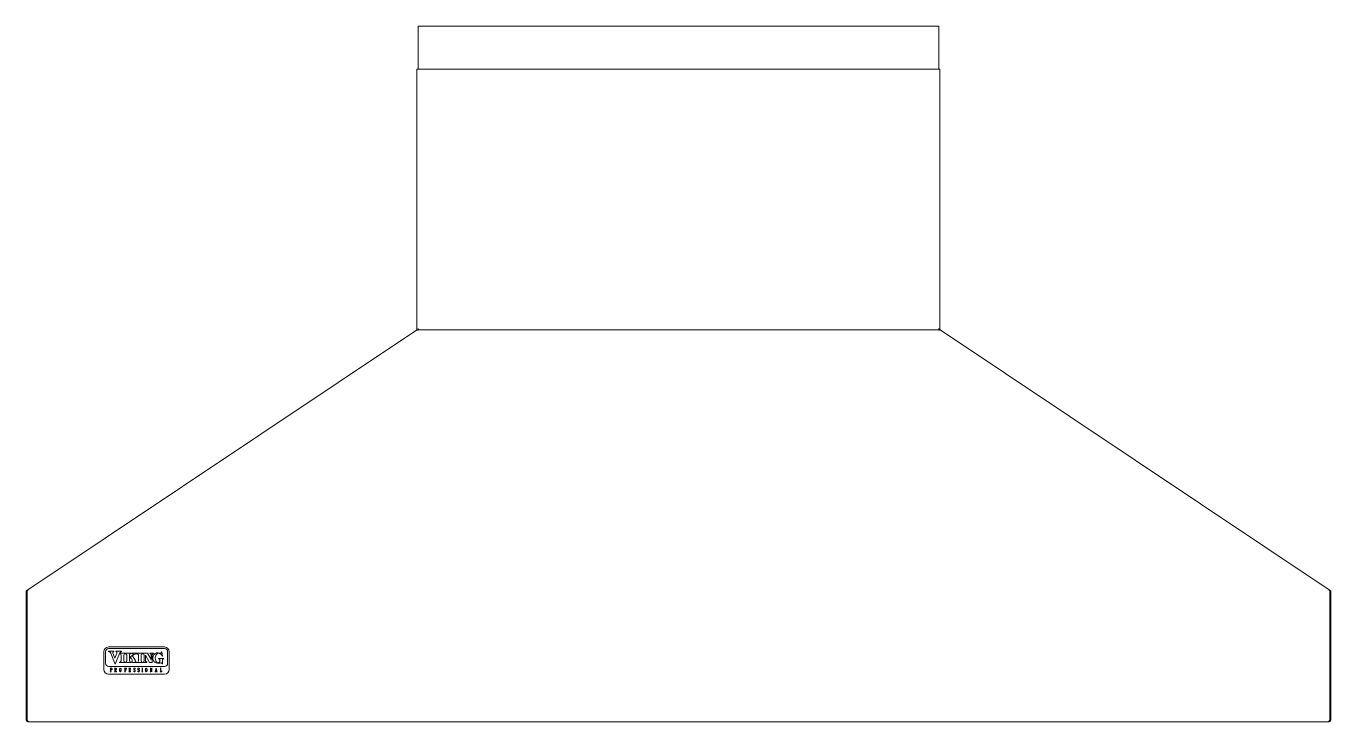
# Model space of a CAD drawing. Header units: millimetres. Extents: x 46989 to 543236, y 252623 to 526638.
# Drawn here: x 380020 to 423132, y 333233 to 356238 of the extents above; entities that cross this region are included whole.
import ezdxf

# ---------------------------------------------------------------- set-up
doc = ezdxf.new("R2010")
doc.units = ezdxf.units.MM

msp = doc.modelspace()

# ---------------------------------------------------------------- linework, layer by layer
at = {"color": 7, "lineweight": 13, "ltscale": 0.001507}
for p, q in [((393016, 356238), (392972, 356238)), ((392972, 356238), (392972, 356195)), ((410137, 356238), (410180, 356238)), ((410180, 356195), (410180, 356238)), ((392936, 354817), (392980, 354817)), ((410216, 354817), (410173, 354817)), ((392936, 346239), (392936, 346196)), ((392980, 346196), (392936, 346196)), ((392980, 346239), (392980, 346196)), ((410173, 346196), (410173, 346239)), ((410173, 346196), (410216, 346196)), ((410216, 346196), (410216, 346239))]:
    msp.add_line(p, q, dxfattribs=at)
at = {"color": 7, "lineweight": 13, "ltscale": 0.03937}
for p, q in [((392972, 356195), (392972, 354817)), ((393692, 356238), (393016, 356238)), ((410130, 356238), (393022, 356238)), ((409460, 356238), (410137, 356238)), ((410180, 354817), (410180, 356195)), ((392936, 354817), (392936, 346239)), ((392980, 354817), (410173, 354817)), ((410216, 346239), (410216, 354817)), ((410169, 346197), (392983, 346197)), ((410223, 346191), (423106, 337583)), ((392923, 346187), (380047, 337583)), ((380020, 337534), (380020, 333300)), ((380055, 337534), (380055, 333300)), ((380056, 333296), (380056, 337532)), ((423097, 337532), (423097, 333296)), ((423098, 333300), (423098, 337534)), ((423132, 333300), (423132, 337534)), ((382591, 335554), (382591, 334968)), ((384594, 335711), (382748, 335711)), ((382748, 335655), (384594, 335655)), ((384751, 334968), (384751, 335554)), ((384594, 335070), (382748, 335070)), ((382748, 334811), (384594, 334811)), ((380111, 333236), (423041, 333236)), ((381143, 333233), (422010, 333233))]:
    msp.add_line(p, q, dxfattribs=at)
at = {"color": 7, "lineweight": 13, "ltscale": 0.000258}
for p, q in [((392929, 346191), (392923, 346187)), ((392929, 346191), (392923, 346187)), ((410229, 346187), (410223, 346191))]:
    msp.add_line(p, q, dxfattribs=at)
at = {"color": 7, "lineweight": 13, "ltscale": 0.000152}
for p, q in [((392956, 346191), (392956, 346196)), ((410197, 346191), (410197, 346196))]:
    msp.add_line(p, q, dxfattribs=at)
at = {"color": 7, "lineweight": 13, "ltscale": 0.001476}
msp.add_line((392980, 346239), (392980, 346197), dxfattribs=at)
at = {"color": 7, "lineweight": 13, "ltscale": 0.000448}
for p, q in [((392973, 346187), (392962, 346180)), ((410180, 346187), (410190, 346180)), ((382953, 334909), (382949, 334897))]:
    msp.add_line(p, q, dxfattribs=at)
at = {"color": 7, "lineweight": 13, "ltscale": 0.00057}
for p, q in [((380056, 337569), (380047, 337583)), ((423097, 337569), (423106, 337583)), ((383580, 335001), (383594, 335010)), ((383718, 335001), (383732, 335010))]:
    msp.add_line(p, q, dxfattribs=at)
at = {"color": 7, "lineweight": 13, "ltscale": 1e-05}
for p, q in [((380047, 337583), (380047, 337583)), ((423106, 337583), (423106, 337583))]:
    msp.add_line(p, q, dxfattribs=at)
at = {"color": 7, "lineweight": 13, "ltscale": 0.000586}
for p, q in [((380047, 337583), (380056, 337569)), ((423097, 337569), (423106, 337583))]:
    msp.add_line(p, q, dxfattribs=at)
at = {"color": 7, "lineweight": 13, "ltscale": 0.00145}
for p, q in [((380056, 337532), (380056, 337574)), ((423097, 337532), (423097, 337574))]:
    msp.add_line(p, q, dxfattribs=at)
at = {"color": 7, "lineweight": 13, "ltscale": 0.0012}
for p, q in [((380056, 337574), (380090, 337574)), ((423062, 337574), (423097, 337574)), ((380055, 333300), (380020, 333300)), ((423098, 333300), (423132, 333300))]:
    msp.add_line(p, q, dxfattribs=at)
at = {"color": 7, "lineweight": 13, "ltscale": 0.000175}
for p, q in [((380090, 337579), (380090, 337574)), ((423062, 337579), (423062, 337574)), ((383005, 334905), (383000, 334905)), ((383008, 334904), (383008, 334909)), ((384334, 334905), (384334, 334900))]:
    msp.add_line(p, q, dxfattribs=at)
at = {"color": 7, "lineweight": 13, "ltscale": 0.0133}
for p, q in [((382648, 335171), (382648, 335554)), ((384695, 335554), (384695, 335171))]:
    msp.add_line(p, q, dxfattribs=at)
at = {"color": 7, "lineweight": 13, "ltscale": 0.005825}
msp.add_line((382918, 335572), (382750, 335572), dxfattribs=at)
at = {"color": 7, "lineweight": 13, "ltscale": 0.013706}
msp.add_line((382816, 335505), (382961, 335138), dxfattribs=at)
at = {"color": 7, "lineweight": 13, "ltscale": 0.006163}
msp.add_line((382947, 335346), (382882, 335511), dxfattribs=at)
at = {"color": 7, "lineweight": 13, "ltscale": 0.006083}
msp.add_line((383021, 335508), (382954, 335346), dxfattribs=at)
at = {"color": 7, "lineweight": 13, "ltscale": 0.013346}
msp.add_line((382961, 335138), (383108, 335493), dxfattribs=at)
at = {"color": 7, "lineweight": 13, "ltscale": 0.006375}
for p, q in [((383168, 335572), (382984, 335572)), ((383246, 335252), (383246, 335436)), ((383347, 335436), (383347, 335252)), ((383736, 335436), (383736, 335252)), ((383820, 335252), (383820, 335436)), ((383921, 335436), (383921, 335252)), ((383961, 335259), (383961, 335443))]:
    msp.add_line(p, q, dxfattribs=at)
at = {"color": 7, "lineweight": 13, "ltscale": 0.000676}
msp.add_line((383112, 335503), (383119, 335521), dxfattribs=at)
at = {"color": 7, "lineweight": 13, "ltscale": 0.01295}
msp.add_line((383485, 335503), (383112, 335503), dxfattribs=at)
at = {"color": 7, "lineweight": 13, "ltscale": 0.005425}
for p, q in [((383160, 335444), (383160, 335288)), ((384150, 335452), (384150, 335296)), ((384563, 335333), (384407, 335333))]:
    msp.add_line(p, q, dxfattribs=at)
at = {"color": 7, "lineweight": 13, "ltscale": 0.005764}
msp.add_line((383553, 335467), (383436, 335349), dxfattribs=at)
at = {"color": 7, "lineweight": 13, "ltscale": 0.003575}
msp.add_line((383436, 335349), (383436, 335452), dxfattribs=at)
at = {"color": 7, "lineweight": 13, "ltscale": 0.01795}
msp.add_line((384032, 335503), (383515, 335503), dxfattribs=at)
at = {"color": 7, "lineweight": 13, "ltscale": 0.002144}
for p, q in [((383538, 335420), (383581, 335464)), ((383436, 335317), (383479, 335361))]:
    msp.add_line(p, q, dxfattribs=at)
at = {"color": 7, "lineweight": 13, "ltscale": 0.005955}
msp.add_line((383623, 335271), (383538, 335420), dxfattribs=at)
at = {"color": 7, "lineweight": 13, "ltscale": 0.009824}
msp.add_line((383961, 335443), (384101, 335197), dxfattribs=at)
at = {"color": 7, "lineweight": 13, "ltscale": 0.008265}
msp.add_line((384150, 335296), (384032, 335503), dxfattribs=at)
at = {"color": 7, "lineweight": 13, "ltscale": 0.00385}
for p, q in [((384224, 335503), (384113, 335503)), ((384180, 334894), (384180, 335005))]:
    msp.add_line(p, q, dxfattribs=at)
at = {"color": 7, "lineweight": 13, "ltscale": 0.00875}
msp.add_line((384188, 335197), (384188, 335449), dxfattribs=at)
at = {"color": 7, "lineweight": 13, "ltscale": 0.004913}
msp.add_line((384531, 335406), (384510, 335546), dxfattribs=at)
at = {"color": 7, "lineweight": 13, "ltscale": 0.001575}
for p, q in [((382840, 335009), (382794, 335009)), ((382985, 335011), (382939, 335011)), ((382815, 334910), (382815, 334955)), ((382959, 334910), (382959, 334956))]:
    msp.add_line(p, q, dxfattribs=at)
at = {"color": 7, "lineweight": 13, "ltscale": 0.000374}
for p, q in [((382794, 335009), (382804, 335004)), ((382859, 334988), (382856, 334998)), ((382828, 334894), (382818, 334899)), ((382994, 334960), (382984, 334957))]:
    msp.add_line(p, q, dxfattribs=at)
at = {"color": 7, "lineweight": 13, "ltscale": 0.000394}
for p, q in [((382804, 335004), (382807, 334993)), ((382818, 334899), (382815, 334910))]:
    msp.add_line(p, q, dxfattribs=at)
at = {"color": 7, "lineweight": 13, "ltscale": 0.0029}
msp.add_line((382807, 334993), (382807, 334910), dxfattribs=at)
at = {"color": 7, "lineweight": 13, "ltscale": 0.00044}
for p, q in [((382815, 334994), (382818, 335006)), ((382807, 334910), (382804, 334898))]:
    msp.add_line(p, q, dxfattribs=at)
at = {"color": 7, "lineweight": 13, "ltscale": 0.001325}
msp.add_line((382815, 334956), (382815, 334994), dxfattribs=at)
at = {"color": 7, "lineweight": 13, "ltscale": 0.000259}
msp.add_line((382818, 335006), (382825, 335008), dxfattribs=at)
at = {"color": 7, "lineweight": 13, "ltscale": 0.0005}
for p, q in [((382825, 335008), (382840, 335008)), ((382971, 335009), (382985, 335009)), ((382959, 334956), (382974, 334956))]:
    msp.add_line(p, q, dxfattribs=at)
at = {"color": 7, "lineweight": 13, "ltscale": 0.000539}
msp.add_line((382854, 335002), (382840, 335009), dxfattribs=at)
at = {"color": 7, "lineweight": 13, "ltscale": 0.000428}
msp.add_line((382840, 335008), (382850, 335001), dxfattribs=at)
at = {"color": 7, "lineweight": 13, "ltscale": 0.000271}
msp.add_line((382850, 335001), (382852, 334994), dxfattribs=at)
at = {"color": 7, "lineweight": 13, "ltscale": 0.000725}
msp.add_line((382852, 334994), (382852, 334973), dxfattribs=at)
at = {"color": 7, "lineweight": 13, "ltscale": 0.00016}
msp.add_line((382856, 334998), (382854, 335002), dxfattribs=at)
at = {"color": 7, "lineweight": 13, "ltscale": 0.000375}
for p, q in [((382859, 334977), (382859, 334988)), ((383004, 334974), (383004, 334985)), ((383303, 335008), (383313, 335008)), ((383444, 335008), (383455, 335008)), ((383579, 334986), (383579, 334997)), ((383605, 335012), (383594, 335012)), ((383594, 335010), (383605, 335010)), ((383716, 334986), (383716, 334997)), ((383742, 335012), (383731, 335012)), ((383732, 335010), (383743, 335010)), ((383454, 334895), (383444, 334895)), ((383607, 334896), (383596, 334896)), ((383597, 334894), (383608, 334894)), ((383745, 334896), (383734, 334896)), ((383734, 334894), (383745, 334894)), ((384473, 334899), (384470, 334910))]:
    msp.add_line(p, q, dxfattribs=at)
at = {"color": 7, "lineweight": 13, "ltscale": 0.000358}
for p, q in [((382939, 335011), (382949, 335006)), ((382973, 334894), (382964, 334898))]:
    msp.add_line(p, q, dxfattribs=at)
at = {"color": 7, "lineweight": 13, "ltscale": 0.000441}
for p, q in [((382949, 335006), (382953, 334994)), ((382964, 334898), (382959, 334910))]:
    msp.add_line(p, q, dxfattribs=at)
at = {"color": 7, "lineweight": 13, "ltscale": 0.00295}
msp.add_line((382953, 334994), (382953, 334909), dxfattribs=at)
at = {"color": 7, "lineweight": 13, "ltscale": 0.000474}
msp.add_line((382959, 334993), (382963, 335006), dxfattribs=at)
at = {"color": 7, "lineweight": 13, "ltscale": 0.001275}
msp.add_line((382959, 334957), (382959, 334993), dxfattribs=at)
at = {"color": 7, "lineweight": 13, "ltscale": 0.00028}
for p, q in [((382963, 335006), (382971, 335009)), ((382949, 334897), (382942, 334894))]:
    msp.add_line(p, q, dxfattribs=at)
at = {"color": 7, "lineweight": 13, "ltscale": 0.000482}
for p, q in [((382997, 335004), (382985, 335011)), ((384501, 334901), (384488, 334895))]:
    msp.add_line(p, q, dxfattribs=at)
at = {"color": 7, "lineweight": 13, "ltscale": 0.000335}
for p, q in [((382985, 335009), (382993, 335003)), ((382974, 334956), (382981, 334950))]:
    msp.add_line(p, q, dxfattribs=at)
at = {"color": 7, "lineweight": 13, "ltscale": 0.000424}
for p, q in [((382993, 335003), (382997, 334992)), ((382986, 334956), (382998, 334960))]:
    msp.add_line(p, q, dxfattribs=at)
at = {"color": 7, "lineweight": 13, "ltscale": 0.000709}
msp.add_line((382997, 335004), (383004, 334985), dxfattribs=at)
at = {"color": 7, "lineweight": 13, "ltscale": 0.00075}
for p, q in [((382997, 334992), (382997, 334970)), ((384191, 335010), (384170, 335010)), ((384124, 334894), (384146, 334894))]:
    msp.add_line(p, q, dxfattribs=at)
at = {"color": 7, "lineweight": 13, "ltscale": 0.000512}
for p, q in [((383113, 334991), (383108, 334977)), ((383133, 335006), (383147, 335001)), ((383969, 334991), (383963, 334978)), ((383989, 335007), (384002, 335001)), ((383135, 334895), (383122, 334900)), ((383155, 334910), (383161, 334924)), ((383991, 334895), (383977, 334901)), ((384011, 334910), (384016, 334924))]:
    msp.add_line(p, q, dxfattribs=at)
at = {"color": 7, "lineweight": 13, "ltscale": 0.000701}
for p, q in [((383112, 334964), (383116, 334984)), ((383116, 334984), (383123, 335002)), ((383967, 334964), (383971, 334984)), ((383971, 334984), (383978, 335003)), ((383108, 334977), (383104, 334958)), ((383153, 334917), (383145, 334899)), ((383157, 334937), (383153, 334917)), ((383161, 334924), (383165, 334943)), ((383963, 334978), (383959, 334958)), ((384008, 334918), (384001, 334899)), ((384012, 334938), (384008, 334918)), ((384016, 334924), (384020, 334944))]:
    msp.add_line(p, q, dxfattribs=at)
at = {"color": 7, "lineweight": 13, "ltscale": 0.000452}
for p, q in [((383120, 335002), (383113, 334991)), ((383976, 335002), (383969, 334991)), ((383148, 334899), (383155, 334910)), ((384004, 334899), (384011, 334910))]:
    msp.add_line(p, q, dxfattribs=at)
at = {"color": 7, "lineweight": 13, "ltscale": 0.0124}
msp.add_line((383119, 335197), (383476, 335197), dxfattribs=at)
at = {"color": 7, "lineweight": 13, "ltscale": 0.000484}
for p, q in [((383133, 335007), (383120, 335002)), ((383989, 335007), (383976, 335002)), ((383135, 334894), (383148, 334899)), ((383991, 334894), (384004, 334899))]:
    msp.add_line(p, q, dxfattribs=at)
at = {"color": 7, "lineweight": 13, "ltscale": 0.00038}
for p, q in [((383123, 335002), (383133, 335006)), ((383978, 335003), (383989, 335007)), ((383145, 334899), (383135, 334895)), ((384001, 334899), (383991, 334895))]:
    msp.add_line(p, q, dxfattribs=at)
at = {"color": 7, "lineweight": 13, "ltscale": 0.000673}
for p, q in [((383151, 335000), (383133, 335007)), ((384007, 335000), (383989, 335007)), ((383117, 334901), (383135, 334894)), ((383973, 334901), (383991, 334894))]:
    msp.add_line(p, q, dxfattribs=at)
at = {"color": 7, "lineweight": 13, "ltscale": 0.000573}
for p, q in [((383147, 335001), (383153, 334985)), ((384002, 335001), (384008, 334986)), ((383122, 334900), (383116, 334916)), ((383977, 334901), (383971, 334916))]:
    msp.add_line(p, q, dxfattribs=at)
at = {"color": 7, "lineweight": 13, "ltscale": 0.000354}
for p, q in [((383157, 334991), (383151, 335000)), ((384012, 334992), (384007, 335000)), ((383112, 334910), (383117, 334901)), ((383967, 334910), (383973, 334901))]:
    msp.add_line(p, q, dxfattribs=at)
at = {"color": 7, "lineweight": 13, "ltscale": 0.000807}
for p, q in [((383153, 334985), (383157, 334962)), ((384008, 334986), (384012, 334963)), ((383116, 334916), (383112, 334939)), ((383971, 334916), (383967, 334939))]:
    msp.add_line(p, q, dxfattribs=at)
at = {"color": 7, "lineweight": 13, "ltscale": 0.000468}
for p, q in [((383162, 334979), (383157, 334991)), ((384017, 334979), (384012, 334992)), ((383107, 334922), (383112, 334910)), ((383962, 334923), (383967, 334910))]:
    msp.add_line(p, q, dxfattribs=at)
at = {"color": 7, "lineweight": 13, "ltscale": 0.000342}
for p, q in [((383273, 335009), (383282, 335004)), ((383304, 334894), (383296, 334899))]:
    msp.add_line(p, q, dxfattribs=at)
at = {"color": 7, "lineweight": 13, "ltscale": 0.002075}
for p, q in [((383333, 335009), (383273, 335009)), ((383473, 335008), (383413, 335008)), ((383413, 334894), (383473, 334894))]:
    msp.add_line(p, q, dxfattribs=at)
at = {"color": 7, "lineweight": 13, "ltscale": 0.000422}
for p, q in [((383282, 335004), (383285, 334993)), ((383851, 335006), (383854, 334994)), ((383296, 334899), (383293, 334910)), ((383864, 334898), (383861, 334910))]:
    msp.add_line(p, q, dxfattribs=at)
at = {"color": 7, "lineweight": 13, "ltscale": 0.002875}
for p, q in [((383285, 334993), (383285, 334910)), ((383424, 334992), (383424, 334909)), ((383854, 334994), (383854, 334911)), ((383861, 334910), (383861, 334993)), ((384462, 334994), (384462, 334911)), ((384470, 334910), (384470, 334992))]:
    msp.add_line(p, q, dxfattribs=at)
at = {"color": 7, "lineweight": 13, "ltscale": 0.000409}
msp.add_line((383293, 334993), (383296, 335005), dxfattribs=at)
at = {"color": 7, "lineweight": 13, "ltscale": 0.00135}
for p, q in [((383293, 334954), (383293, 334993)), ((383432, 334954), (383432, 334993))]:
    msp.add_line(p, q, dxfattribs=at)
at = {"color": 7, "lineweight": 13, "ltscale": 0.000276}
for p, q in [((383296, 335005), (383303, 335008)), ((383282, 334898), (383275, 334894))]:
    msp.add_line(p, q, dxfattribs=at)
at = {"color": 7, "lineweight": 13, "ltscale": 0.000592}
msp.add_line((383313, 335008), (383328, 335000), dxfattribs=at)
at = {"color": 7, "lineweight": 13, "ltscale": 0.000683}
msp.add_line((383328, 335000), (383333, 334981), dxfattribs=at)
at = {"color": 7, "lineweight": 13, "ltscale": 0.000975}
for p, q in [((383333, 334981), (383333, 335009)), ((383473, 334980), (383473, 335008)), ((382815, 334955), (382843, 334955))]:
    msp.add_line(p, q, dxfattribs=at)
at = {"color": 7, "lineweight": 13, "ltscale": 0.000343}
for p, q in [((383413, 335008), (383422, 335004)), ((383444, 334895), (383435, 334899))]:
    msp.add_line(p, q, dxfattribs=at)
at = {"color": 7, "lineweight": 13, "ltscale": 0.000408}
msp.add_line((383422, 335004), (383424, 334992), dxfattribs=at)
at = {"color": 7, "lineweight": 13, "ltscale": 0.00037}
for p, q in [((383432, 334993), (383435, 335003)), ((383435, 334899), (383432, 334910))]:
    msp.add_line(p, q, dxfattribs=at)
at = {"color": 7, "lineweight": 13, "ltscale": 0.000348}
for p, q in [((383435, 335003), (383444, 335008)), ((383422, 334899), (383413, 334894))]:
    msp.add_line(p, q, dxfattribs=at)
at = {"color": 7, "lineweight": 13, "ltscale": 0.002425}
msp.add_line((383436, 335247), (383436, 335317), dxfattribs=at)
at = {"color": 7, "lineweight": 13, "ltscale": 0.000516}
msp.add_line((383455, 335008), (383468, 335000), dxfattribs=at)
at = {"color": 7, "lineweight": 13, "ltscale": 0.000722}
msp.add_line((383468, 335000), (383473, 334980), dxfattribs=at)
at = {"color": 7, "lineweight": 13, "ltscale": 0.002833}
msp.add_line((383479, 335361), (383520, 335290), dxfattribs=at)
at = {"color": 7, "lineweight": 13, "ltscale": 0.0172}
msp.add_line((383511, 335197), (384006, 335197), dxfattribs=at)
at = {"color": 7, "lineweight": 13, "ltscale": 0.000419}
for p, q in [((383582, 335005), (383575, 334995)), ((383719, 335005), (383712, 334995)), ((383623, 334911), (383616, 334901)), ((383761, 334911), (383754, 334901))]:
    msp.add_line(p, q, dxfattribs=at)
at = {"color": 7, "lineweight": 13, "ltscale": 0.000575}
for p, q in [((383575, 334995), (383575, 334978)), ((383712, 334995), (383712, 334978)), ((383623, 334928), (383623, 334911)), ((383627, 334916), (383627, 334933)), ((383761, 334928), (383761, 334911)), ((383764, 334916), (383764, 334933))]:
    msp.add_line(p, q, dxfattribs=at)
at = {"color": 7, "lineweight": 13, "ltscale": 0.000156}
for p, q in [((383579, 334997), (383580, 335001)), ((383716, 334997), (383718, 335001))]:
    msp.add_line(p, q, dxfattribs=at)
at = {"color": 7, "lineweight": 13, "ltscale": 0.000361}
for p, q in [((383581, 334976), (383579, 334986)), ((383719, 334976), (383716, 334986)), ((383575, 334978), (383578, 334968)), ((383620, 334938), (383623, 334928)), ((383627, 334933), (383624, 334943)), ((383712, 334978), (383715, 334968)), ((383758, 334938), (383761, 334928)), ((383764, 334933), (383761, 334943))]:
    msp.add_line(p, q, dxfattribs=at)
at = {"color": 7, "lineweight": 13, "ltscale": 0.000488}
for p, q in [((383594, 335012), (383582, 335005)), ((383731, 335012), (383719, 335005))]:
    msp.add_line(p, q, dxfattribs=at)
at = {"color": 7, "lineweight": 13, "ltscale": 0.00043}
for p, q in [((383616, 335007), (383605, 335012)), ((383605, 335010), (383616, 335005)), ((383753, 335007), (383742, 335012)), ((383743, 335010), (383754, 335005)), ((383596, 334896), (383585, 334901)), ((383586, 334899), (383597, 334894)), ((383734, 334896), (383723, 334901)), ((383723, 334899), (383734, 334894))]:
    msp.add_line(p, q, dxfattribs=at)
at = {"color": 7, "lineweight": 13, "ltscale": 0.000421}
for p, q in [((383622, 334996), (383616, 335007)), ((383760, 334996), (383753, 335007)), ((383579, 334909), (383586, 334899)), ((383717, 334909), (383723, 334899))]:
    msp.add_line(p, q, dxfattribs=at)
at = {"color": 7, "lineweight": 13, "ltscale": 0.000399}
for p, q in [((383616, 335005), (383622, 334995)), ((383754, 335005), (383760, 334995)), ((383585, 334901), (383579, 334911)), ((383723, 334901), (383717, 334911))]:
    msp.add_line(p, q, dxfattribs=at)
at = {"color": 7, "lineweight": 13, "ltscale": 0.000595}
for p, q in [((383627, 335013), (383622, 334996)), ((383764, 335013), (383760, 334996)), ((383575, 334893), (383579, 334909)), ((383712, 334893), (383717, 334909))]:
    msp.add_line(p, q, dxfattribs=at)
at = {"color": 7, "lineweight": 13, "ltscale": 0.000541}
for p, q in [((383622, 334995), (383627, 334980)), ((383760, 334995), (383764, 334980)), ((383579, 334911), (383575, 334926)), ((383717, 334911), (383712, 334926))]:
    msp.add_line(p, q, dxfattribs=at)
at = {"color": 7, "lineweight": 13, "ltscale": 0.00115}
for p, q in [((383627, 334980), (383627, 335013)), ((383764, 334980), (383764, 335013)), ((383473, 334894), (383473, 334927)), ((383575, 334926), (383575, 334893)), ((383712, 334926), (383712, 334893)), ((384507, 334894), (384507, 334927))]:
    msp.add_line(p, q, dxfattribs=at)
at = {"color": 7, "lineweight": 13, "ltscale": 0.000315}
for p, q in [((383843, 335010), (383851, 335006)), ((383872, 334894), (383864, 334898))]:
    msp.add_line(p, q, dxfattribs=at)
at = {"color": 7, "lineweight": 13, "ltscale": 0.001025}
for p, q in [((383873, 335010), (383843, 335010)), ((384481, 335010), (384451, 335010)), ((382798, 334894), (382828, 334894)), ((383275, 334894), (383304, 334894)), ((383843, 334894), (383872, 334894))]:
    msp.add_line(p, q, dxfattribs=at)
at = {"color": 7, "lineweight": 13, "ltscale": 0.000444}
for p, q in [((383861, 334993), (383864, 335005)), ((383854, 334911), (383851, 334898))]:
    msp.add_line(p, q, dxfattribs=at)
at = {"color": 7, "lineweight": 13, "ltscale": 0.000333}
for p, q in [((383864, 335005), (383873, 335010)), ((383851, 334898), (383843, 334894))]:
    msp.add_line(p, q, dxfattribs=at)
at = {"color": 7, "lineweight": 13, "ltscale": 0.003025}
msp.add_line((384101, 335197), (384188, 335197), dxfattribs=at)
at = {"color": 7, "lineweight": 13, "ltscale": 0.000625}
for p, q in [((384143, 335010), (384125, 335010)), ((383104, 334958), (383104, 334940)), ((383165, 334943), (383165, 334961)), ((383959, 334958), (383959, 334940)), ((384020, 334944), (384020, 334962))]:
    msp.add_line(p, q, dxfattribs=at)
at = {"color": 7, "lineweight": 13, "ltscale": 0.000197}
for p, q in [((384125, 335010), (384130, 335008)), ((384170, 335010), (384175, 335008)), ((384146, 334894), (384141, 334896))]:
    msp.add_line(p, q, dxfattribs=at)
at = {"color": 7, "lineweight": 13, "ltscale": 0.000207}
for p, q in [((384130, 335008), (384135, 335004)), ((384175, 335008), (384180, 335004)), ((384141, 334896), (384136, 334900))]:
    msp.add_line(p, q, dxfattribs=at)
at = {"color": 7, "lineweight": 13, "ltscale": 0.00365}
for p, q in [((384135, 335004), (384135, 334899)), ((384136, 334900), (384136, 335005))]:
    msp.add_line(p, q, dxfattribs=at)
at = {"color": 7, "lineweight": 13, "ltscale": 0.00415}
msp.add_line((384136, 335005), (384180, 334894), dxfattribs=at)
at = {"color": 7, "lineweight": 13, "ltscale": 0.003414}
msp.add_line((384180, 334919), (384143, 335010), dxfattribs=at)
at = {"color": 7, "lineweight": 13, "ltscale": 0.000116}
for p, q in [((384180, 335005), (384183, 335007)), ((384135, 334899), (384132, 334897))]:
    msp.add_line(p, q, dxfattribs=at)
at = {"color": 7, "lineweight": 13, "ltscale": 0.002975}
msp.add_line((384180, 335004), (384180, 334919), dxfattribs=at)
at = {"color": 7, "lineweight": 13, "ltscale": 0.000303}
msp.add_line((384183, 335007), (384191, 335010), dxfattribs=at)
at = {"color": 7, "lineweight": 13, "ltscale": 0.003947}
msp.add_line((384316, 335011), (384290, 334900), dxfattribs=at)
at = {"color": 7, "lineweight": 13, "ltscale": 0.002422}
for p, q in [((384297, 334927), (384313, 334995)), ((384313, 334995), (384329, 334927))]:
    msp.add_line(p, q, dxfattribs=at)
at = {"color": 7, "lineweight": 13, "ltscale": 0.003755}
msp.add_line((384340, 334906), (384316, 335011), dxfattribs=at)
at = {"color": 7, "lineweight": 13, "ltscale": 0.000317}
for p, q in [((384451, 335010), (384459, 335005)), ((384480, 334895), (384473, 334899))]:
    msp.add_line(p, q, dxfattribs=at)
at = {"color": 7, "lineweight": 13, "ltscale": 0.000401}
msp.add_line((384459, 335005), (384462, 334994), dxfattribs=at)
at = {"color": 7, "lineweight": 13, "ltscale": 0.00047}
for p, q in [((384470, 334992), (384473, 335006)), ((384462, 334911), (384459, 334898))]:
    msp.add_line(p, q, dxfattribs=at)
at = {"color": 7, "lineweight": 13, "ltscale": 0.000301}
for p, q in [((384473, 335006), (384481, 335010)), ((384459, 334898), (384451, 334894))]:
    msp.add_line(p, q, dxfattribs=at)
at = {"color": 7, "lineweight": 13, "ltscale": 0.004225}
msp.add_line((384531, 335170), (384531, 335291), dxfattribs=at)
at = {"color": 7, "lineweight": 13, "ltscale": 0.00024}
for p, q in [((382804, 334898), (382798, 334894)), ((384504, 334907), (384501, 334901))]:
    msp.add_line(p, q, dxfattribs=at)
at = {"color": 7, "lineweight": 13, "ltscale": 0.0009}
msp.add_line((382841, 334956), (382815, 334956), dxfattribs=at)
at = {"color": 7, "lineweight": 13, "ltscale": 0.000329}
msp.add_line((382849, 334961), (382841, 334956), dxfattribs=at)
at = {"color": 7, "lineweight": 13, "ltscale": 0.000454}
msp.add_line((382843, 334955), (382854, 334962), dxfattribs=at)
at = {"color": 7, "lineweight": 13, "ltscale": 0.000436}
for p, q in [((382852, 334973), (382849, 334961)), ((382856, 334965), (382859, 334977))]:
    msp.add_line(p, q, dxfattribs=at)
at = {"color": 7, "lineweight": 13, "ltscale": 0.000119}
msp.add_line((382854, 334962), (382856, 334965), dxfattribs=at)
at = {"color": 7, "lineweight": 13, "ltscale": 0.001075}
msp.add_line((382942, 334894), (382973, 334894), dxfattribs=at)
at = {"color": 7, "lineweight": 13, "ltscale": 0.00085}
msp.add_line((382984, 334957), (382959, 334957), dxfattribs=at)
at = {"color": 7, "lineweight": 13, "ltscale": 0.00035}
msp.add_line((382976, 334956), (382986, 334956), dxfattribs=at)
at = {"color": 7, "lineweight": 13, "ltscale": 0.000269}
for p, q in [((382983, 334952), (382976, 334956)), ((383608, 334894), (383614, 334898)), ((383745, 334894), (383752, 334898))]:
    msp.add_line(p, q, dxfattribs=at)
at = {"color": 7, "lineweight": 13, "ltscale": 0.002066}
msp.add_line((383001, 334894), (382981, 334950), dxfattribs=at)
at = {"color": 7, "lineweight": 13, "ltscale": 0.001754}
msp.add_line((382983, 334952), (383000, 334905), dxfattribs=at)
at = {"color": 7, "lineweight": 13, "ltscale": 0.000364}
for p, q in [((382997, 334970), (382994, 334960)), ((383001, 334964), (383004, 334974)), ((383005, 334894), (383008, 334904))]:
    msp.add_line(p, q, dxfattribs=at)
at = {"color": 7, "lineweight": 13, "ltscale": 0.000188}
for p, q in [((382998, 334960), (383001, 334964)), ((383008, 334909), (383005, 334905))]:
    msp.add_line(p, q, dxfattribs=at)
at = {"color": 7, "lineweight": 13, "ltscale": 0.00015}
msp.add_line((383001, 334894), (383005, 334894), dxfattribs=at)
at = {"color": 7, "lineweight": 13, "ltscale": 0.00061}
for p, q in [((383104, 334940), (383107, 334922)), ((383165, 334961), (383162, 334979)), ((383959, 334940), (383962, 334923)), ((384020, 334962), (384017, 334979))]:
    msp.add_line(p, q, dxfattribs=at)
at = {"color": 7, "lineweight": 13, "ltscale": 0.000875}
for p, q in [((383112, 334939), (383112, 334964)), ((383157, 334962), (383157, 334937)), ((383967, 334939), (383967, 334964)), ((384012, 334963), (384012, 334938)), ((384324, 334894), (384349, 334894))]:
    msp.add_line(p, q, dxfattribs=at)
at = {"color": 7, "lineweight": 13, "ltscale": 0.000435}
msp.add_line((383285, 334910), (383282, 334898), dxfattribs=at)
at = {"color": 7, "lineweight": 13, "ltscale": 0.000275}
for p, q in [((383301, 334954), (383293, 334954)), ((383293, 334954), (383301, 334954)), ((384488, 334895), (384480, 334895))]:
    msp.add_line(p, q, dxfattribs=at)
at = {"color": 7, "lineweight": 13, "ltscale": 0.0015}
for p, q in [((383293, 334910), (383293, 334954)), ((383315, 334932), (383315, 334975)), ((383432, 334910), (383432, 334953)), ((383455, 334932), (383455, 334975))]:
    msp.add_line(p, q, dxfattribs=at)
at = {"color": 7, "lineweight": 13, "ltscale": 0.000414}
msp.add_line((383311, 334960), (383301, 334954), dxfattribs=at)
at = {"color": 7, "lineweight": 13, "ltscale": 0.000377}
msp.add_line((383301, 334954), (383311, 334950), dxfattribs=at)
at = {"color": 7, "lineweight": 13, "ltscale": 0.00055}
msp.add_line((383315, 334975), (383311, 334960), dxfattribs=at)
at = {"color": 7, "lineweight": 13, "ltscale": 0.000627}
msp.add_line((383311, 334950), (383315, 334932), dxfattribs=at)
at = {"color": 7, "lineweight": 13, "ltscale": 0.000383}
msp.add_line((383424, 334909), (383422, 334899), dxfattribs=at)
at = {"color": 7, "lineweight": 13, "ltscale": 0.00025}
for p, q in [((383440, 334954), (383432, 334954)), ((383432, 334953), (383440, 334953))]:
    msp.add_line(p, q, dxfattribs=at)
at = {"color": 7, "lineweight": 13, "ltscale": 0.000449}
msp.add_line((383451, 334960), (383440, 334954), dxfattribs=at)
at = {"color": 7, "lineweight": 13, "ltscale": 0.000404}
msp.add_line((383440, 334953), (383450, 334949), dxfattribs=at)
at = {"color": 7, "lineweight": 13, "ltscale": 0.000613}
msp.add_line((383450, 334949), (383455, 334932), dxfattribs=at)
at = {"color": 7, "lineweight": 13, "ltscale": 0.000533}
msp.add_line((383455, 334975), (383451, 334960), dxfattribs=at)
at = {"color": 7, "lineweight": 13, "ltscale": 0.000603}
msp.add_line((383470, 334903), (383454, 334895), dxfattribs=at)
at = {"color": 7, "lineweight": 13, "ltscale": 0.000844}
msp.add_line((383473, 334927), (383470, 334903), dxfattribs=at)
at = {"color": 7, "lineweight": 13, "ltscale": 0.00049}
for p, q in [((383578, 334968), (383588, 334959)), ((383715, 334968), (383725, 334959))]:
    msp.add_line(p, q, dxfattribs=at)
at = {"color": 7, "lineweight": 13, "ltscale": 0.000972}
for p, q in [((383604, 334960), (383581, 334976)), ((383598, 334954), (383620, 334938)), ((383742, 334960), (383719, 334976)), ((383735, 334954), (383758, 334938))]:
    msp.add_line(p, q, dxfattribs=at)
at = {"color": 7, "lineweight": 13, "ltscale": 0.000366}
for p, q in [((383588, 334959), (383598, 334954)), ((383725, 334959), (383735, 334954))]:
    msp.add_line(p, q, dxfattribs=at)
at = {"color": 7, "lineweight": 13, "ltscale": 0.000128}
for p, q in [((383607, 334959), (383604, 334960)), ((383745, 334959), (383742, 334960))]:
    msp.add_line(p, q, dxfattribs=at)
at = {"color": 7, "lineweight": 13, "ltscale": 0.000789}
for p, q in [((383624, 334943), (383607, 334959)), ((383761, 334943), (383745, 334959))]:
    msp.add_line(p, q, dxfattribs=at)
at = {"color": 7, "lineweight": 13, "ltscale": 0.00036}
for p, q in [((383616, 334901), (383607, 334896)), ((383754, 334901), (383745, 334896)), ((384344, 334896), (384340, 334906))]:
    msp.add_line(p, q, dxfattribs=at)
at = {"color": 7, "lineweight": 13, "ltscale": 0.000381}
for p, q in [((383614, 334898), (383622, 334906)), ((383752, 334898), (383759, 334906))]:
    msp.add_line(p, q, dxfattribs=at)
at = {"color": 7, "lineweight": 13, "ltscale": 0.000398}
for p, q in [((383622, 334906), (383627, 334916)), ((383759, 334906), (383764, 334916))]:
    msp.add_line(p, q, dxfattribs=at)
at = {"color": 7, "lineweight": 13, "ltscale": 0.000304}
msp.add_line((384132, 334897), (384124, 334894), dxfattribs=at)
at = {"color": 7, "lineweight": 13, "ltscale": 5.5e-05}
msp.add_line((384284, 334895), (384282, 334894), dxfattribs=at)
at = {"color": 7, "lineweight": 13, "ltscale": 0.000775}
msp.add_line((384282, 334894), (384305, 334894), dxfattribs=at)
at = {"color": 7, "lineweight": 13, "ltscale": 0.000281}
msp.add_line((384290, 334900), (384284, 334895), dxfattribs=at)
at = {"color": 7, "lineweight": 13, "ltscale": 0.000883}
msp.add_line((384291, 334902), (384296, 334926), dxfattribs=at)
at = {"color": 7, "lineweight": 13, "ltscale": 0.000305}
msp.add_line((384297, 334896), (384291, 334902), dxfattribs=at)
at = {"color": 7, "lineweight": 13, "ltscale": 0.001125}
msp.add_line((384296, 334926), (384329, 334926), dxfattribs=at)
at = {"color": 7, "lineweight": 13, "ltscale": 0.0011}
msp.add_line((384329, 334927), (384297, 334927), dxfattribs=at)
at = {"color": 7, "lineweight": 13, "ltscale": 0.000273}
msp.add_line((384305, 334894), (384297, 334896), dxfattribs=at)
at = {"color": 7, "lineweight": 13, "ltscale": 0.0004}
msp.add_line((384334, 334900), (384324, 334894), dxfattribs=at)
at = {"color": 7, "lineweight": 13, "ltscale": 0.000769}
msp.add_line((384329, 334926), (384334, 334905), dxfattribs=at)
at = {"color": 7, "lineweight": 13, "ltscale": 0.000179}
msp.add_line((384349, 334894), (384344, 334896), dxfattribs=at)
at = {"color": 7, "lineweight": 13, "ltscale": 0.001925}
msp.add_line((384451, 334894), (384507, 334894), dxfattribs=at)
at = {"color": 7, "lineweight": 13, "ltscale": 0.000689}
msp.add_line((384507, 334927), (384504, 334907), dxfattribs=at)
at = {"color": 7, "lineweight": 13, "ltscale": 3.6e-05}
for p, q in [((380055, 333300), (380056, 333300)), ((423098, 333300), (423097, 333300))]:
    msp.add_line(p, q, dxfattribs=at)
at = {"color": 7, "lineweight": 13, "ltscale": 0.000648}
for p, q in [((380079, 333259), (380079, 333241)), ((423073, 333259), (423073, 333241))]:
    msp.add_line(p, q, dxfattribs=at)
at = {"color": 7, "lineweight": 13, "ltscale": 0.000657}
for p, q in [((380079, 333241), (380098, 333241)), ((423073, 333241), (423054, 333241))]:
    msp.add_line(p, q, dxfattribs=at)
at = {"color": 7, "lineweight": 13, "ltscale": 2e-06}
for p, q in [((380797, 333236), (380797, 333236)), ((381071, 333236), (381071, 333236)), ((422082, 333236), (422082, 333236)), ((422355, 333236), (422355, 333236))]:
    msp.add_line(p, q, dxfattribs=at)
at = {"color": 7, "lineweight": 13, "ltscale": 9.2e-05}
for p, q in [((381143, 333236), (381143, 333234)), ((422010, 333236), (422010, 333234))]:
    msp.add_line(p, q, dxfattribs=at)
at = {"color": 7, "lineweight": 13, "ltscale": 3.3e-05}
for p, q in [((381143, 333233), (381143, 333234)), ((422010, 333233), (422010, 333234))]:
    msp.add_line(p, q, dxfattribs=at)
at = {"color": 7, "lineweight": 13, "ltscale": 0.03937}
for points in [[(392929, 346191), (392931, 346192), (392936, 346193), (392952, 346192), (392963, 346190), (392973, 346187)], [(392962, 346180), (392967, 346187), (392972, 346192), (392977, 346196)], [(410190, 346180), (410186, 346187), (410181, 346192), (410175, 346196)], [(410180, 346187), (410188, 346190), (410205, 346192), (410217, 346193), (410222, 346192), (410223, 346191)], [(380047, 337583), (380049, 337584), (380053, 337584), (380070, 337584), (380080, 337582), (380090, 337579)], [(423062, 337579), (423071, 337581), (423088, 337584), (423100, 337584), (423104, 337584), (423106, 337583)], [(382750, 335572), (382746, 335570), (382745, 335568), (382744, 335564), (382745, 335561), (382749, 335558), (382753, 335557), (382765, 335555), (382778, 335551), (382785, 335547), (382792, 335543), (382798, 335537), (382805, 335528), (382809, 335521), (382816, 335505)], [(382882, 335511), (382884, 335524), (382886, 335531), (382889, 335538), (382893, 335544), (382899, 335550), (382907, 335555), (382919, 335562), (382920, 335563), (382921, 335565), (382922, 335567), (382921, 335569), (382918, 335572)], [(382984, 335572), (382982, 335571), (382981, 335569), (382980, 335568), (382980, 335567), (382980, 335567), (382981, 335566), (382983, 335565), (382989, 335562), (383003, 335555), (383010, 335550), (383017, 335541), (383020, 335534), (383021, 335525), (383021, 335508)], [(383108, 335493), (383121, 335488), (383127, 335486), (383136, 335481), (383143, 335475), (383149, 335468), (383153, 335461), (383160, 335444)], [(383119, 335521), (383125, 335529), (383131, 335538), (383138, 335544), (383146, 335550), (383162, 335556), (383167, 335557), (383172, 335562), (383173, 335564), (383174, 335566), (383173, 335568), (383172, 335570), (383168, 335572)], [(383436, 335452), (383440, 335460), (383444, 335469), (383449, 335477), (383455, 335482), (383461, 335486), (383470, 335490), (383484, 335494), (383487, 335496), (383488, 335497), (383489, 335498), (383488, 335499), (383487, 335501), (383485, 335502), (383485, 335503)], [(383515, 335503), (383513, 335501), (383512, 335500), (383512, 335499), (383512, 335498), (383513, 335497), (383515, 335496), (383518, 335495), (383524, 335494), (383539, 335492), (383545, 335491), (383550, 335488), (383554, 335485), (383556, 335481), (383557, 335477), (383556, 335473), (383553, 335467)], [(383581, 335464), (383599, 335474), (383608, 335478), (383623, 335483), (383632, 335485), (383649, 335487), (383659, 335488), (383672, 335488), (383682, 335487), (383693, 335484), (383703, 335480), (383712, 335476), (383720, 335469), (383726, 335460), (383730, 335452), (383736, 335436)], [(384113, 335503), (384108, 335501), (384106, 335500), (384106, 335500), (384106, 335499), (384106, 335499), (384106, 335499), (384107, 335498), (384109, 335497), (384113, 335496), (384126, 335491), (384133, 335487), (384139, 335482), (384144, 335476), (384147, 335469), (384149, 335464), (384150, 335452)], [(384188, 335449), (384193, 335464), (384195, 335471), (384204, 335482), (384211, 335488), (384221, 335493), (384225, 335495), (384228, 335497), (384229, 335498), (384229, 335499), (384229, 335499), (384229, 335500), (384228, 335501), (384227, 335501), (384225, 335502), (384224, 335502), (384224, 335503)], [(384290, 335357), (384295, 335387), (384304, 335417), (384311, 335435), (384320, 335452), (384327, 335464), (384336, 335477), (384341, 335483), (384348, 335490), (384356, 335495), (384364, 335499), (384373, 335501), (384381, 335502), (384397, 335502), (384415, 335500)], [(384415, 335500), (384427, 335498), (384440, 335494), (384451, 335488), (384462, 335482), (384471, 335475), (384487, 335460), (384498, 335449), (384508, 335434), (384512, 335426)], [(384496, 335546), (384495, 335541), (384495, 335535), (384493, 335528), (384491, 335522), (384487, 335518), (384483, 335514), (384475, 335511), (384465, 335508), (384452, 335508), (384442, 335510), (384433, 335511)], [(384510, 335546), (384506, 335550), (384504, 335551), (384503, 335551), (384501, 335550), (384496, 335546)], [(384512, 335426), (384516, 335416), (384520, 335408), (384522, 335406), (384525, 335404), (384527, 335405), (384531, 335406)], [(382954, 335346), (382952, 335345), (382949, 335345), (382947, 335346)], [(383160, 335288), (383158, 335265), (383156, 335254), (383152, 335244), (383146, 335234), (383136, 335220), (383128, 335212), (383121, 335207), (383115, 335206), (383113, 335205), (383112, 335204), (383111, 335204), (383111, 335203), (383111, 335202), (383112, 335201), (383114, 335200), (383119, 335197)], [(383476, 335197), (383478, 335199), (383481, 335201), (383481, 335202), (383481, 335203), (383481, 335204), (383480, 335205), (383478, 335206), (383468, 335210), (383461, 335214), (383454, 335219), (383449, 335224), (383444, 335232), (383436, 335247)], [(383520, 335290), (383523, 335278), (383527, 335265), (383528, 335255), (383527, 335245), (383524, 335230), (383519, 335220), (383515, 335213), (383512, 335210), (383510, 335207), (383509, 335203), (383510, 335200), (383511, 335197)], [(383658, 335210), (383647, 335219), (383640, 335225), (383635, 335233), (383630, 335241), (383627, 335250), (383625, 335257), (383623, 335271)], [(384006, 335197), (384010, 335199), (384013, 335200), (384014, 335201), (384015, 335201), (384015, 335202), (384015, 335203), (384014, 335205), (384012, 335206), (383999, 335214), (383985, 335223), (383979, 335228), (383973, 335234), (383968, 335242), (383961, 335259)], [(384356, 335189), (384348, 335193), (384341, 335198), (384335, 335205), (384327, 335215), (384318, 335229), (384310, 335245), (384302, 335263), (384297, 335281), (384291, 335306), (384289, 335332), (384290, 335357)], [(384444, 335258), (384440, 335241), (384436, 335233), (384431, 335222), (384424, 335212), (384415, 335202), (384403, 335194), (384390, 335188), (384376, 335185), (384363, 335186), (384356, 335189)], [(384407, 335333), (384402, 335328), (384400, 335326), (384399, 335324), (384399, 335323), (384399, 335322), (384400, 335322), (384401, 335321), (384405, 335320), (384417, 335316), (384428, 335308), (384434, 335302), (384439, 335295), (384442, 335288), (384444, 335280), (384445, 335273), (384444, 335258)], [(384415, 335175), (384435, 335180), (384458, 335184), (384484, 335182), (384498, 335178), (384504, 335175), (384510, 335170), (384516, 335164), (384520, 335158)], [(384520, 335158), (384523, 335157), (384526, 335157), (384529, 335158), (384531, 335163), (384531, 335170)], [(384531, 335291), (384534, 335300), (384538, 335307), (384546, 335316), (384557, 335321), (384562, 335322), (384565, 335325), (384567, 335329), (384565, 335331), (384563, 335333), (384563, 335333)], [(380056, 333296), (380072, 333269), (380081, 333257), (380088, 333249), (380095, 333243), (380103, 333238), (380111, 333236)], [(423097, 333296), (423080, 333269), (423071, 333257), (423064, 333249), (423057, 333243), (423049, 333238), (423041, 333236)]]:
    msp.add_lwpolyline(points, dxfattribs=at)
for centre, radius, start, end in [((392956, 346138), 59, 102.5471, 123.7514), ((392983, 346185), 12.4, 90.1539, 106.2499), ((410169, 346185), 12.4, 73.7501, 89.8461), ((410197, 346138), 59, 67.0267, 77.4529), ((380079, 337534), 59, 123.7514, 180), ((423073, 337534), 59, 0, 56.2486), ((380079, 337534), 24.5, 163.1779, 180), ((380108, 337534), 52.7, 180.0865, 191.4572), ((423073, 337534), 24.5, 0, 16.8224), ((423045, 337534), 52.9, 348.5599, 358.8425), ((382748, 335554), 157, 90, 180), ((382748, 335554), 101, 90, 180), ((383296, 335436), 50.4, 0, 180), ((383870, 335436), 50.4, 0, 180), ((384379, 335346), 174, 71.8811, 281.9239), ((384594, 335554), 157, 0, 90), ((384594, 335554), 101, 0, 90), ((382748, 335171), 101, 180, 270), ((383296, 335252), 50.4, 180, 0), ((383685, 335252), 50.4, 237.9965, 0), ((383870, 335252), 50.4, 180, 0), ((384594, 335171), 101, 270, 0), ((382748, 334968), 157, 180, 270), ((384594, 334968), 157, 270, 0), ((380079, 333300), 59, 180.0003, 270), ((380079, 333300), 24.5, 180.0003, 236.5286), ((423073, 333300), 59, 270, 0), ((423073, 333300), 24.5, 303.4714, 0), ((380125, 333295), 59, 265.2527, 270), ((380728, 333273), 36.3, 269.4971, 276.0174), ((380797, 333280), 43.4, 267.5065, 270), ((381071, 333280), 43.4, 270, 272.4935), ((422082, 333280), 43.4, 267.5065, 270), ((422355, 333280), 43.4, 270, 272.4935), ((422425, 333273), 36.3, 263.9832, 270.5028), ((423027, 333295), 59, 270, 274.7472)]:
    msp.add_arc(centre, radius, start, end, dxfattribs=at)

doc.saveas('drawing.dxf')
